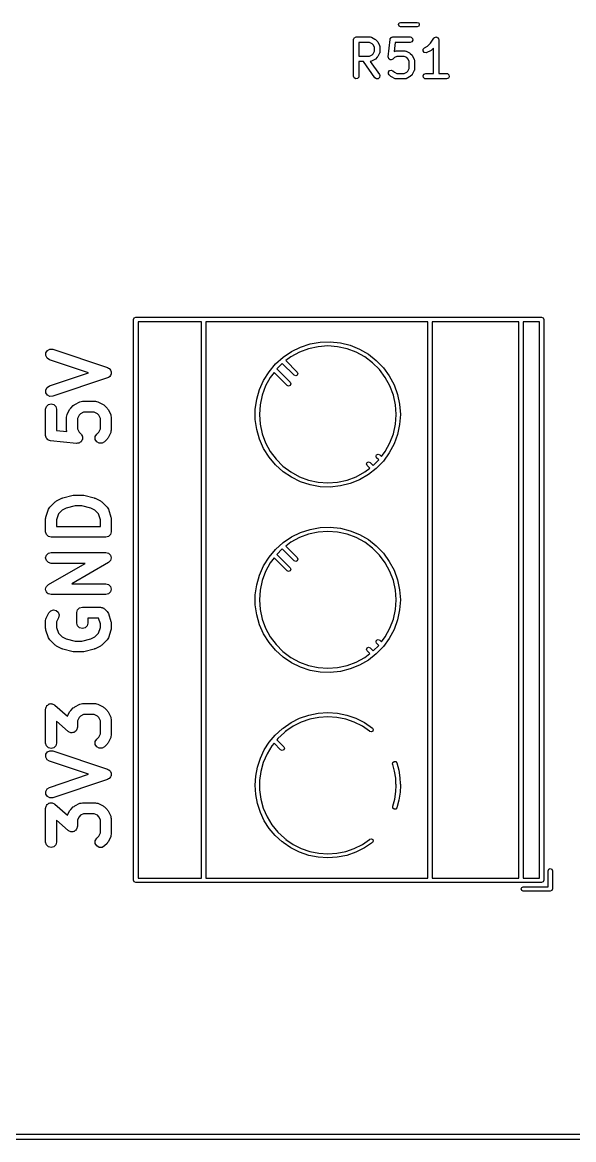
# Model space of a CAD drawing. Extents: x 10 to 287, y -200 to -10.
# Drawn here: x 128.94 to 144.05, y -122.34 to -91.74 of the extents above; entities that cross this region are included whole.
import ezdxf

# ---------------------------------------------------------------- set-up
doc = ezdxf.new("R2010")
doc.units = 0
doc.layers.add('BLACK', color=7, linetype='CONTINUOUS')

msp = doc.modelspace()

# ---------------------------------------------------------------- linework, layer by layer
at = {"layer": 'BLACK', "linetype": 'CONTINUOUS'}
for p, q in [((139.244, -91.7971), (139.262, -91.7546)), ((139.262, -91.8395), (139.244, -91.7971)), ((139.262, -91.7546), (139.304, -91.7371)), ((139.304, -91.7371), (139.758, -91.7371)), ((139.758, -91.7371), (139.801, -91.7546)), ((139.801, -91.7546), (139.818, -91.7971)), ((139.818, -91.7971), (139.801, -91.8395)), ((139.304, -91.8571), (139.262, -91.8395)), ((139.758, -91.8571), (139.304, -91.8571)), ((139.801, -91.8395), (139.758, -91.8571)), ((138.015, -92.2131), (138.017, -92.2033)), ((138.015, -93.2131), (138.015, -92.2131)), ((138.016, -92.2001), (138.018, -92.1972)), ((138.017, -92.2033), (138.016, -92.2001)), ((138.018, -92.1972), (138.019, -92.1874)), ((138.019, -92.1874), (138.032, -92.1725)), ((138.032, -92.1725), (138.042, -92.1556)), ((138.042, -92.1556), (138.048, -92.1533)), ((138.048, -92.1533), (138.052, -92.1481)), ((138.052, -92.1481), (138.072, -92.1448)), ((138.072, -92.1448), (138.09, -92.1381)), ((138.09, -92.1381), (138.471, -92.1381)), ((138.165, -92.2881), (138.165, -92.6619)), ((138.453, -92.2881), (138.165, -92.2881)), ((138.522, -92.3223), (138.453, -92.2881)), ((138.471, -92.1381), (138.496, -92.1426)), ((138.496, -92.1426), (138.5, -92.1455)), ((138.5, -92.1455), (138.504, -92.146)), ((138.504, -92.146), (138.6, -92.1936)), ((138.552, -92.3528), (138.522, -92.3223)), ((138.586, -92.4213), (138.552, -92.3528)), ((138.586, -92.5287), (138.586, -92.4213)), ((138.6, -92.1936), (138.618, -92.207)), ((138.618, -92.207), (138.619, -92.2077)), ((138.619, -92.2077), (138.667, -92.2553)), ((138.667, -92.2553), (138.68, -92.2737)), ((138.68, -92.2737), (138.681, -92.2748)), ((138.681, -92.2748), (138.728, -92.37)), ((138.728, -92.37), (138.736, -92.395)), ((138.736, -92.395), (138.735, -92.3994)), ((138.735, -92.3994), (138.736, -92.4036)), ((138.736, -92.4036), (138.736, -92.5464)), ((138.968, -92.6818), (139.015, -92.2056)), ((139.015, -92.2056), (139.016, -92.2018)), ((139.016, -92.2001), (139.018, -92.1974)), ((139.016, -92.2018), (139.016, -92.2001)), ((139.018, -92.1974), (139.022, -92.1806)), ((139.022, -92.1806), (139.034, -92.1694)), ((139.034, -92.1694), (139.042, -92.1556)), ((139.042, -92.1556), (139.052, -92.1521)), ((139.052, -92.1521), (139.059, -92.1447)), ((139.059, -92.1447), (139.075, -92.1435)), ((139.075, -92.1435), (139.09, -92.1381)), ((139.09, -92.1381), (139.566, -92.1381)), ((139.158, -92.2881), (139.133, -92.5363)), ((139.566, -92.2881), (139.158, -92.2881)), ((139.566, -92.1381), (139.592, -92.1426)), ((139.614, -92.2705), (139.566, -92.2881)), ((139.592, -92.1426), (139.631, -92.1756)), ((139.64, -92.2261), (139.614, -92.2705)), ((139.631, -92.1756), (139.64, -92.2261)), ((139.926, -92.469), (139.961, -92.4317)), ((139.961, -92.4317), (140.045, -92.3895)), ((140.045, -92.3895), (140.127, -92.3082)), ((140.127, -92.3082), (140.218, -92.1715)), ((140.218, -92.1715), (140.236, -92.1527)), ((140.236, -92.1527), (140.24, -92.1514)), ((140.24, -92.1514), (140.243, -92.1481)), ((140.243, -92.1481), (140.264, -92.1444)), ((140.264, -92.1444), (140.285, -92.1382)), ((140.285, -92.1382), (140.289, -92.14)), ((140.289, -92.14), (140.293, -92.1392)), ((140.293, -92.1392), (140.312, -92.1501)), ((140.312, -92.1501), (140.332, -92.1589)), ((140.332, -92.1589), (140.334, -92.1627)), ((140.334, -92.1627), (140.338, -92.1649)), ((140.338, -92.1649), (140.345, -92.1853)), ((140.345, -92.1853), (140.355, -92.2048)), ((140.355, -92.2048), (140.354, -92.209)), ((140.354, -92.209), (140.355, -92.2131)), ((140.355, -92.2131), (140.355, -93.1381)), ((138.165, -92.6619), (138.453, -92.6619)), ((138.453, -92.6619), (138.522, -92.6276)), ((138.522, -92.6276), (138.552, -92.5972)), ((138.552, -92.5972), (138.586, -92.5287)), ((138.667, -92.6947), (138.619, -92.7423)), ((138.681, -92.6752), (138.667, -92.6932)), ((138.667, -92.6932), (138.667, -92.6947)), ((138.728, -92.58), (138.681, -92.6752)), ((138.729, -92.5755), (138.728, -92.58)), ((138.732, -92.5721), (138.729, -92.5755)), ((138.736, -92.5464), (138.732, -92.5721)), ((138.968, -92.6823), (138.968, -92.6818)), ((138.968, -92.6827), (138.968, -92.6823)), ((138.974, -92.7071), (138.968, -92.6827)), ((138.98, -92.7315), (138.974, -92.7071)), ((138.981, -92.7318), (138.98, -92.7315)), ((138.981, -92.7323), (138.981, -92.7318)), ((139.001, -92.7467), (138.981, -92.7323)), ((139.134, -92.7033), (139.095, -92.7423)), ((139.133, -92.5363), (139.152, -92.527)), ((139.203, -92.669), (139.134, -92.7033)), ((139.152, -92.527), (139.177, -92.5195)), ((139.177, -92.5195), (139.181, -92.5206)), ((139.181, -92.5206), (139.185, -92.519)), ((139.185, -92.519), (139.423, -92.519)), ((139.406, -92.669), (139.203, -92.669)), ((139.474, -92.7033), (139.406, -92.669)), ((139.423, -92.519), (139.449, -92.5236)), ((139.449, -92.5236), (139.452, -92.5264)), ((139.452, -92.5264), (139.457, -92.527)), ((139.457, -92.527), (139.552, -92.5746)), ((139.504, -92.7337), (139.474, -92.7033)), ((139.539, -92.8022), (139.504, -92.7337)), ((139.552, -92.5746), (139.57, -92.5879)), ((139.57, -92.5879), (139.571, -92.5886)), ((139.571, -92.5886), (139.619, -92.6362)), ((139.619, -92.6362), (139.632, -92.6546)), ((139.632, -92.6546), (139.633, -92.6557)), ((139.633, -92.6557), (139.681, -92.751)), ((139.923, -92.5202), (139.926, -92.469)), ((139.953, -92.5614), (139.923, -92.5202)), ((140.003, -92.5733), (139.953, -92.5614)), ((140.028, -92.5659), (140.003, -92.5733)), ((140.123, -92.5183), (140.028, -92.5659)), ((140.125, -92.5171), (140.123, -92.5183)), ((140.143, -92.5042), (140.125, -92.5171)), ((140.205, -92.4418), (140.143, -92.5042)), ((140.205, -93.1381), (140.205, -92.4418)), ((138.289, -92.8119), (138.165, -92.8119)), ((138.165, -92.8119), (138.165, -93.2131)), ((138.6, -93.2561), (138.289, -92.8119)), ((138.475, -92.8104), (138.472, -92.8116)), ((138.472, -92.8116), (138.723, -93.1701)), ((138.479, -92.8114), (138.475, -92.8104)), ((138.504, -92.804), (138.479, -92.8114)), ((138.6, -92.7564), (138.504, -92.804)), ((138.601, -92.7552), (138.6, -92.7564)), ((138.619, -92.7423), (138.601, -92.7552)), ((138.999, -93.0564), (139.049, -93.0431)), ((139.022, -92.7615), (139.001, -92.7467)), ((139.023, -92.7617), (139.022, -92.7614)), ((139.022, -92.7614), (139.022, -92.7615)), ((139.048, -92.7595), (139.023, -92.7617)), ((139.073, -92.7576), (139.048, -92.7595)), ((139.049, -93.0431), (139.095, -93.0648)), ((139.074, -92.7573), (139.073, -92.7573)), ((139.073, -92.7573), (139.073, -92.7576)), ((139.095, -92.7423), (139.074, -92.7573)), ((139.504, -93.0734), (139.539, -93.0049)), ((139.539, -93.0049), (139.539, -92.8022)), ((139.681, -92.751), (139.688, -92.7759)), ((139.689, -93.0226), (139.684, -93.0483)), ((139.688, -92.7759), (139.687, -92.7803)), ((139.687, -92.7803), (139.689, -92.7845)), ((139.689, -92.7845), (139.689, -93.0226)), ((138.032, -93.2613), (138.015, -93.2131)), ((138.077, -93.287), (138.032, -93.2613)), ((138.127, -93.278), (138.077, -93.287)), ((138.16, -93.2387), (138.127, -93.278)), ((138.165, -93.2131), (138.16, -93.2387)), ((138.642, -93.2855), (138.6, -93.2561)), ((138.693, -93.2811), (138.642, -93.2855)), ((138.729, -93.2448), (138.693, -93.2811)), ((138.723, -93.1701), (138.734, -93.1937)), ((138.734, -93.1937), (138.729, -93.2448)), ((138.97, -93.0984), (138.999, -93.0564)), ((138.974, -93.1495), (138.97, -93.0984)), ((138.989, -93.1709), (138.974, -93.1495)), ((139.037, -93.2185), (138.989, -93.1709)), ((139.038, -93.2192), (139.037, -93.2185)), ((139.056, -93.2326), (139.038, -93.2192)), ((139.152, -93.2802), (139.056, -93.2326)), ((139.095, -93.0648), (139.134, -93.1038)), ((139.134, -93.1038), (139.203, -93.1381)), ((139.156, -93.2807), (139.152, -93.2802)), ((139.159, -93.2836), (139.156, -93.2807)), ((139.185, -93.2881), (139.159, -93.2836)), ((139.423, -93.2881), (139.185, -93.2881)), ((139.203, -93.1381), (139.406, -93.1381)), ((139.406, -93.1381), (139.474, -93.1038)), ((139.427, -93.2866), (139.423, -93.2881)), ((139.432, -93.2876), (139.427, -93.2866)), ((139.457, -93.2802), (139.432, -93.2876)), ((139.552, -93.2326), (139.457, -93.2802)), ((139.474, -93.1038), (139.504, -93.0734)), ((139.553, -93.2314), (139.552, -93.2326)), ((139.571, -93.2185), (139.553, -93.2314)), ((139.619, -93.1709), (139.571, -93.2185)), ((139.62, -93.1694), (139.619, -93.1709)), ((139.633, -93.1514), (139.62, -93.1694)), ((139.681, -93.0562), (139.633, -93.1514)), ((139.684, -93.0483), (139.681, -93.0517)), ((139.681, -93.0517), (139.681, -93.0562)), ((139.921, -93.2001), (139.946, -93.1556)), ((139.93, -93.2506), (139.921, -93.2001)), ((139.969, -93.2836), (139.93, -93.2506)), ((139.946, -93.1556), (139.995, -93.1381)), ((139.995, -93.2881), (139.969, -93.2836)), ((139.995, -93.1381), (140.205, -93.1381)), ((140.566, -93.2881), (139.995, -93.2881)), ((140.355, -93.1381), (140.566, -93.1381)), ((140.566, -93.1381), (140.592, -93.1426)), ((140.614, -93.2705), (140.566, -93.2881)), ((140.592, -93.1426), (140.631, -93.1756)), ((140.64, -93.2261), (140.614, -93.2705)), ((140.631, -93.1756), (140.64, -93.2261)), ((131.989, -99.8778), (132.006, -99.8353)), ((131.989, -115.238), (131.989, -99.8778)), ((132.006, -99.8353), (132.049, -99.8178)), ((132.049, -99.8178), (143.169, -99.8178)), ((132.109, -99.9378), (132.109, -115.178)), ((133.849, -99.9378), (132.109, -99.9378)), ((133.849, -115.178), (133.849, -99.9378)), ((133.969, -99.9378), (133.969, -115.178)), ((140.049, -99.9378), (133.969, -99.9378)), ((140.049, -115.178), (140.049, -99.9378)), ((140.169, -99.9378), (140.169, -115.178)), ((142.549, -99.9378), (140.169, -99.9378)), ((142.549, -115.178), (142.549, -99.9378)), ((142.669, -99.9378), (142.669, -115.178)), ((143.109, -99.9378), (142.669, -99.9378)), ((143.109, -115.178), (143.109, -99.9378)), ((143.169, -99.8178), (143.211, -99.8353)), ((143.211, -99.8353), (143.229, -99.8778)), ((143.229, -99.8778), (143.229, -115.238)), ((129.626, -100.724), (129.696, -100.69)), ((129.696, -100.69), (129.773, -100.694)), ((129.773, -100.694), (131.273, -101.194)), ((136.314, -100.754), (136.563, -100.633)), ((136.78, -100.679), (136.53, -100.772)), ((136.563, -100.633), (136.827, -100.547)), ((137.042, -100.622), (136.78, -100.679)), ((136.827, -100.547), (137.101, -100.499)), ((137.309, -100.603), (137.042, -100.622)), ((137.101, -100.499), (137.378, -100.489)), ((137.575, -100.622), (137.309, -100.603)), ((137.378, -100.489), (137.654, -100.518)), ((137.837, -100.679), (137.575, -100.622)), ((137.654, -100.518), (137.924, -100.585)), ((138.087, -100.772), (137.837, -100.679)), ((137.924, -100.585), (138.181, -100.689)), ((138.181, -100.689), (138.421, -100.828)), ((129.579, -100.867), (129.584, -100.789)), ((129.614, -100.936), (129.579, -100.867)), ((129.584, -100.789), (129.626, -100.724)), ((129.678, -100.979), (129.614, -100.936)), ((130.751, -101.336), (129.678, -100.979)), ((135.877, -101.095), (136.083, -100.91)), ((136.083, -100.91), (136.314, -100.754)), ((136.295, -100.901), (136.156, -101.005)), ((136.156, -101.005), (136.472, -101.321)), ((136.53, -100.772), (136.295, -100.901)), ((138.322, -100.901), (138.087, -100.772)), ((138.536, -101.061), (138.322, -100.901)), ((138.421, -100.828), (138.64, -100.999)), ((138.64, -100.999), (138.833, -101.199)), ((131.273, -101.194), (131.298, -101.211)), ((131.298, -101.211), (131.325, -101.224)), ((131.325, -101.224), (131.33, -101.232)), ((131.33, -101.232), (131.338, -101.237)), ((131.338, -101.237), (131.352, -101.264)), ((131.352, -101.264), (131.368, -101.289)), ((131.368, -101.289), (131.369, -101.298)), ((131.369, -101.298), (131.373, -101.306)), ((131.373, -101.306), (131.371, -101.336)), ((135.552, -101.544), (135.699, -101.308)), ((135.699, -101.308), (135.877, -101.095)), ((136.061, -101.08), (135.911, -101.231)), ((135.911, -101.231), (136.277, -101.597)), ((136.387, -101.406), (136.061, -101.08)), ((138.725, -101.25), (138.536, -101.061)), ((138.886, -101.464), (138.725, -101.25)), ((138.833, -101.199), (138.996, -101.423)), ((129.678, -101.694), (130.751, -101.336)), ((131.273, -101.479), (129.773, -101.979)), ((131.298, -101.462), (131.273, -101.479)), ((131.325, -101.449), (131.298, -101.462)), ((131.33, -101.441), (131.325, -101.449)), ((131.338, -101.436), (131.33, -101.441)), ((131.352, -101.409), (131.338, -101.436)), ((131.368, -101.384), (131.352, -101.409)), ((131.369, -101.375), (131.368, -101.384)), ((131.373, -101.367), (131.369, -101.375)), ((131.371, -101.336), (131.373, -101.367)), ((135.439, -101.797), (135.552, -101.544)), ((135.731, -101.464), (135.603, -101.699)), ((135.836, -101.325), (135.731, -101.464)), ((136.192, -101.682), (135.836, -101.325)), ((136.277, -101.597), (136.295, -101.64)), ((136.43, -101.424), (136.387, -101.406)), ((136.472, -101.406), (136.43, -101.424)), ((136.472, -101.321), (136.49, -101.364)), ((136.49, -101.364), (136.472, -101.406)), ((139.014, -101.699), (138.886, -101.464)), ((138.996, -101.423), (139.127, -101.668)), ((129.579, -101.806), (129.614, -101.737)), ((129.584, -101.884), (129.579, -101.806)), ((129.626, -101.949), (129.584, -101.884)), ((129.614, -101.737), (129.678, -101.694)), ((135.362, -102.064), (135.439, -101.797)), ((135.603, -101.699), (135.51, -101.95)), ((136.235, -101.7), (136.192, -101.682)), ((136.277, -101.682), (136.235, -101.7)), ((136.295, -101.64), (136.277, -101.682)), ((139.107, -101.95), (139.014, -101.699)), ((139.127, -101.668), (139.222, -101.929)), ((129.596, -102.261), (129.651, -102.207)), ((129.696, -101.983), (129.626, -101.949)), ((129.651, -102.207), (129.726, -102.186)), ((129.773, -101.979), (129.696, -101.983)), ((129.726, -102.186), (129.801, -102.207)), ((129.801, -102.207), (129.856, -102.261)), ((130.263, -102.302), (130.334, -102.23)), ((130.334, -102.23), (130.355, -102.218)), ((130.355, -102.218), (130.373, -102.202)), ((130.373, -102.202), (130.516, -102.131)), ((130.516, -102.131), (130.55, -102.124)), ((130.55, -102.124), (130.583, -102.115)), ((130.583, -102.115), (130.94, -102.115)), ((130.94, -102.115), (130.973, -102.124)), ((130.973, -102.124), (131.007, -102.131)), ((131.007, -102.131), (131.15, -102.202)), ((131.15, -102.202), (131.168, -102.218)), ((131.168, -102.218), (131.189, -102.23)), ((131.189, -102.23), (131.26, -102.302)), ((135.323, -102.339), (135.362, -102.064)), ((135.453, -102.211), (135.434, -102.478)), ((135.51, -101.95), (135.453, -102.211)), ((139.164, -102.211), (139.107, -101.95)), ((139.183, -102.468), (139.164, -102.211)), ((139.222, -101.929), (139.279, -102.201)), ((139.279, -102.201), (139.299, -102.478)), ((129.576, -102.336), (129.596, -102.261)), ((129.576, -103.051), (129.576, -102.336)), ((129.856, -102.261), (129.876, -102.336)), ((129.876, -102.336), (129.876, -102.915)), ((130.147, -102.551), (130.156, -102.517)), ((130.156, -102.517), (130.163, -102.484)), ((130.163, -102.484), (130.235, -102.341)), ((130.235, -102.341), (130.251, -102.323)), ((130.251, -102.323), (130.263, -102.302)), ((130.492, -102.497), (130.447, -102.586)), ((130.529, -102.46), (130.492, -102.497)), ((130.618, -102.415), (130.529, -102.46)), ((130.905, -102.415), (130.618, -102.415)), ((130.994, -102.46), (130.905, -102.415)), ((131.031, -102.497), (130.994, -102.46)), ((131.076, -102.586), (131.031, -102.497)), ((131.26, -102.302), (131.273, -102.323)), ((131.273, -102.323), (131.289, -102.341)), ((131.289, -102.341), (131.36, -102.484)), ((131.36, -102.484), (131.367, -102.517)), ((131.367, -102.517), (131.376, -102.551)), ((135.323, -102.617), (135.323, -102.339)), ((135.434, -102.478), (135.453, -102.745)), ((139.164, -102.745), (139.183, -102.488)), ((139.179, -102.478), (139.183, -102.468)), ((139.183, -102.488), (139.179, -102.478)), ((139.299, -102.478), (139.279, -102.755)), ((130.147, -102.908), (130.147, -102.551)), ((130.447, -102.586), (130.447, -102.873)), ((131.076, -102.873), (131.076, -102.586)), ((131.376, -102.551), (131.376, -102.908)), ((135.362, -102.892), (135.323, -102.617)), ((135.453, -102.745), (135.51, -103.006)), ((139.107, -103.006), (139.164, -102.745)), ((139.279, -102.755), (139.222, -103.026)), ((129.584, -103.081), (129.576, -103.051)), ((129.589, -103.112), (129.584, -103.081)), ((129.594, -103.118), (129.589, -103.112)), ((129.596, -103.126), (129.594, -103.118)), ((129.618, -103.148), (129.596, -103.126)), ((129.638, -103.173), (129.618, -103.148)), ((129.876, -102.915), (130.157, -102.943)), ((130.156, -102.941), (130.147, -102.908)), ((130.157, -102.943), (130.156, -102.941)), ((130.447, -102.873), (130.492, -102.962)), ((130.492, -102.962), (130.546, -103.016)), ((130.546, -103.016), (130.56, -103.04)), ((130.56, -103.04), (130.577, -103.061)), ((130.577, -103.061), (130.579, -103.073)), ((130.579, -103.073), (130.585, -103.083)), ((130.585, -103.083), (130.585, -103.11)), ((130.585, -103.11), (130.589, -103.137)), ((130.589, -103.137), (130.585, -103.149)), ((130.938, -103.083), (130.977, -103.016)), ((130.938, -103.161), (130.938, -103.083)), ((130.977, -103.016), (131.031, -102.962)), ((131.031, -102.962), (131.076, -102.873)), ((131.273, -103.136), (131.26, -103.157)), ((131.289, -103.118), (131.273, -103.136)), ((131.36, -102.975), (131.289, -103.118)), ((131.367, -102.941), (131.36, -102.975)), ((131.376, -102.908), (131.367, -102.941)), ((135.439, -103.158), (135.362, -102.892)), ((135.51, -103.006), (135.603, -103.257)), ((139.014, -103.257), (139.107, -103.006)), ((139.222, -103.026), (139.127, -103.287)), ((129.645, -103.175), (129.638, -103.173)), ((129.651, -103.181), (129.645, -103.175)), ((129.681, -103.189), (129.651, -103.181)), ((129.711, -103.2), (129.681, -103.189)), ((130.425, -103.271), (129.711, -103.2)), ((130.452, -103.267), (130.425, -103.271)), ((130.479, -103.267), (130.452, -103.267)), ((130.49, -103.261), (130.479, -103.267)), ((130.502, -103.259), (130.49, -103.261)), ((130.523, -103.242), (130.502, -103.259)), ((130.546, -103.228), (130.523, -103.242)), ((130.552, -103.218), (130.546, -103.228)), ((130.562, -103.21), (130.552, -103.218)), ((130.571, -103.184), (130.562, -103.21)), ((130.585, -103.161), (130.571, -103.184)), ((130.585, -103.149), (130.585, -103.161)), ((130.977, -103.228), (130.938, -103.161)), ((131.044, -103.267), (130.977, -103.228)), ((131.122, -103.267), (131.044, -103.267)), ((131.189, -103.228), (131.122, -103.267)), ((131.26, -103.157), (131.189, -103.228)), ((135.552, -103.412), (135.439, -103.158)), ((135.699, -103.647), (135.552, -103.412)), ((135.603, -103.257), (135.731, -103.491)), ((138.886, -103.491), (139.014, -103.257)), ((139.127, -103.287), (138.996, -103.532)), ((135.877, -103.86), (135.699, -103.647)), ((135.731, -103.491), (135.892, -103.705)), ((135.892, -103.705), (136.081, -103.895)), ((138.556, -103.875), (138.706, -103.724)), ((138.632, -103.625), (138.649, -103.582)), ((138.649, -103.667), (138.632, -103.625)), ((138.833, -103.757), (138.64, -103.957)), ((138.649, -103.582), (138.692, -103.565)), ((138.706, -103.724), (138.649, -103.667)), ((138.692, -103.565), (138.734, -103.582)), ((138.734, -103.582), (138.782, -103.63)), ((138.782, -103.63), (138.886, -103.491)), ((138.996, -103.532), (138.833, -103.757)), ((136.083, -104.046), (135.877, -103.86)), ((136.081, -103.895), (136.295, -104.055)), ((136.314, -104.201), (136.083, -104.046)), ((136.295, -104.055), (136.53, -104.183)), ((138.087, -104.183), (138.322, -104.055)), ((138.322, -104.055), (138.462, -103.951)), ((138.37, -103.834), (138.387, -103.791)), ((138.387, -103.876), (138.37, -103.834)), ((138.387, -103.791), (138.43, -103.774)), ((138.462, -103.951), (138.387, -103.876)), ((138.64, -103.957), (138.421, -104.128)), ((138.43, -103.774), (138.472, -103.791)), ((138.472, -103.791), (138.556, -103.875)), ((136.563, -104.323), (136.314, -104.201)), ((136.53, -104.183), (136.78, -104.277)), ((136.827, -104.409), (136.563, -104.323)), ((136.78, -104.277), (137.042, -104.333)), ((137.042, -104.333), (137.309, -104.353)), ((137.309, -104.353), (137.575, -104.333)), ((137.575, -104.333), (137.837, -104.277)), ((137.924, -104.37), (137.654, -104.438)), ((137.837, -104.277), (138.087, -104.183)), ((138.181, -104.266), (137.924, -104.37)), ((138.421, -104.128), (138.181, -104.266)), ((137.101, -104.457), (136.827, -104.409)), ((137.378, -104.467), (137.101, -104.457)), ((137.654, -104.438), (137.378, -104.467)), ((129.691, -105.016), (129.834, -104.873)), ((129.834, -104.873), (129.855, -104.861)), ((129.855, -104.861), (129.873, -104.845)), ((129.873, -104.845), (130.016, -104.774)), ((130.016, -104.774), (130.032, -104.77)), ((130.032, -104.77), (130.047, -104.762)), ((130.047, -104.762), (130.332, -104.691)), ((130.332, -104.691), (130.351, -104.691)), ((130.351, -104.691), (130.369, -104.686)), ((130.369, -104.686), (130.583, -104.686)), ((130.583, -104.686), (130.601, -104.691)), ((130.601, -104.691), (130.619, -104.691)), ((130.619, -104.691), (130.905, -104.762)), ((130.905, -104.762), (130.92, -104.77)), ((130.92, -104.77), (130.936, -104.774)), ((130.936, -104.774), (131.079, -104.845)), ((131.079, -104.845), (131.097, -104.861)), ((131.097, -104.861), (131.118, -104.873)), ((131.118, -104.873), (131.26, -105.016)), ((129.582, -105.313), (129.584, -105.289)), ((129.584, -105.289), (129.655, -105.075)), ((129.655, -105.075), (129.674, -105.046)), ((129.674, -105.046), (129.691, -105.016)), ((129.928, -105.203), (129.876, -105.361)), ((130.029, -105.103), (129.928, -105.203)), ((130.135, -105.049), (130.029, -105.103)), ((130.387, -104.986), (130.135, -105.049)), ((130.565, -104.986), (130.387, -104.986)), ((130.816, -105.049), (130.565, -104.986)), ((130.923, -105.103), (130.816, -105.049)), ((131.023, -105.203), (130.923, -105.103)), ((131.076, -105.361), (131.023, -105.203)), ((131.26, -105.016), (131.278, -105.046)), ((131.278, -105.046), (131.297, -105.075)), ((131.297, -105.075), (131.368, -105.289)), ((131.368, -105.289), (131.37, -105.313)), ((129.576, -105.336), (129.582, -105.313)), ((129.576, -105.694), (129.576, -105.336)), ((129.876, -105.361), (129.876, -105.544)), ((129.876, -105.544), (131.076, -105.544)), ((131.076, -105.544), (131.076, -105.361)), ((131.37, -105.313), (131.376, -105.336)), ((131.376, -105.336), (131.376, -105.694)), ((136.827, -105.627), (137.101, -105.579)), ((137.101, -105.579), (137.378, -105.569)), ((137.378, -105.569), (137.654, -105.598)), ((129.596, -105.769), (129.576, -105.694)), ((129.651, -105.824), (129.596, -105.769)), ((129.726, -105.844), (129.651, -105.824)), ((131.226, -105.844), (129.726, -105.844)), ((131.301, -105.824), (131.226, -105.844)), ((131.356, -105.769), (131.301, -105.824)), ((131.376, -105.694), (131.356, -105.769)), ((136.083, -105.99), (136.314, -105.834)), ((136.53, -105.852), (136.295, -105.981)), ((136.314, -105.834), (136.563, -105.713)), ((136.78, -105.759), (136.53, -105.852)), ((136.563, -105.713), (136.827, -105.627)), ((137.042, -105.702), (136.78, -105.759)), ((137.309, -105.683), (137.042, -105.702)), ((137.575, -105.702), (137.309, -105.683)), ((137.837, -105.759), (137.575, -105.702)), ((137.654, -105.598), (137.924, -105.665)), ((138.087, -105.852), (137.837, -105.759)), ((137.924, -105.665), (138.181, -105.769)), ((138.322, -105.981), (138.087, -105.852)), ((138.181, -105.769), (138.421, -105.908)), ((135.699, -106.388), (135.877, -106.175)), ((135.877, -106.175), (136.083, -105.99)), ((136.061, -106.16), (135.911, -106.311)), ((136.387, -106.486), (136.061, -106.16)), ((136.295, -105.981), (136.156, -106.085)), ((136.156, -106.085), (136.472, -106.401)), ((138.536, -106.141), (138.322, -105.981)), ((138.421, -105.908), (138.64, -106.079)), ((138.725, -106.33), (138.536, -106.141)), ((138.64, -106.079), (138.833, -106.279)), ((129.576, -106.408), (129.596, -106.333)), ((129.596, -106.483), (129.576, -106.408)), ((129.596, -106.333), (129.651, -106.278)), ((129.651, -106.538), (129.596, -106.483)), ((129.651, -106.278), (129.726, -106.258)), ((129.726, -106.258), (131.226, -106.258)), ((131.226, -106.258), (131.226, -106.258)), ((131.226, -106.258), (131.264, -106.268)), ((131.226, -106.258), (131.226, -106.258)), ((131.264, -106.268), (131.301, -106.278)), ((131.301, -106.278), (131.301, -106.278)), ((131.301, -106.278), (131.301, -106.278)), ((131.301, -106.278), (131.329, -106.306)), ((131.328, -106.511), (131.301, -106.538)), ((131.355, -106.483), (131.328, -106.511)), ((131.329, -106.306), (131.356, -106.333)), ((131.356, -106.483), (131.355, -106.483)), ((131.355, -106.483), (131.355, -106.483)), ((131.356, -106.333), (131.356, -106.333)), ((131.356, -106.333), (131.356, -106.334)), ((131.356, -106.334), (131.366, -106.371)), ((131.366, -106.446), (131.356, -106.483)), ((131.366, -106.371), (131.376, -106.408)), ((131.376, -106.409), (131.366, -106.446)), ((131.376, -106.408), (131.376, -106.408)), ((131.376, -106.408), (131.376, -106.409)), ((135.552, -106.624), (135.699, -106.388)), ((135.836, -106.405), (135.731, -106.544)), ((136.192, -106.762), (135.836, -106.405)), ((135.911, -106.311), (136.277, -106.677)), ((136.43, -106.504), (136.387, -106.486)), ((136.472, -106.486), (136.43, -106.504)), ((136.472, -106.401), (136.49, -106.444)), ((136.49, -106.444), (136.472, -106.486)), ((138.886, -106.544), (138.725, -106.33)), ((138.833, -106.279), (138.996, -106.503)), ((138.996, -106.503), (139.127, -106.748)), ((129.726, -106.558), (129.651, -106.538)), ((129.651, -107.135), (130.661, -106.558)), ((130.661, -106.558), (129.726, -106.558)), ((131.3, -106.538), (130.291, -107.115)), ((131.301, -106.538), (131.3, -106.538)), ((131.3, -106.538), (131.3, -106.538)), ((135.439, -106.877), (135.552, -106.624)), ((135.603, -106.779), (135.51, -107.03)), ((135.731, -106.544), (135.603, -106.779)), ((136.235, -106.78), (136.192, -106.762)), ((136.277, -106.762), (136.235, -106.78)), ((136.277, -106.677), (136.295, -106.72)), ((136.295, -106.72), (136.277, -106.762)), ((139.014, -106.779), (138.886, -106.544)), ((139.107, -107.03), (139.014, -106.779)), ((139.127, -106.748), (139.222, -107.009)), ((130.291, -107.115), (131.226, -107.115)), ((131.226, -107.115), (131.301, -107.135)), ((135.362, -107.144), (135.439, -106.877)), ((135.51, -107.03), (135.453, -107.291)), ((139.164, -107.291), (139.107, -107.03)), ((139.222, -107.009), (139.279, -107.281)), ((129.576, -107.264), (129.586, -107.227)), ((129.576, -107.265), (129.576, -107.264)), ((129.586, -107.302), (129.576, -107.265)), ((129.576, -107.265), (129.576, -107.265)), ((129.586, -107.227), (129.596, -107.19)), ((129.596, -107.339), (129.586, -107.302)), ((129.596, -107.189), (129.624, -107.162)), ((129.596, -107.19), (129.596, -107.189)), ((129.596, -107.19), (129.596, -107.19)), ((129.596, -107.34), (129.596, -107.339)), ((129.623, -107.367), (129.596, -107.34)), ((129.596, -107.34), (129.596, -107.34)), ((129.65, -107.395), (129.623, -107.367)), ((129.624, -107.162), (129.651, -107.135)), ((129.651, -107.395), (129.65, -107.395)), ((129.651, -107.135), (129.651, -107.135)), ((129.651, -107.135), (129.651, -107.135)), ((129.688, -107.405), (129.651, -107.395)), ((129.651, -107.395), (129.651, -107.395)), ((129.725, -107.415), (129.688, -107.405)), ((129.726, -107.415), (129.725, -107.415)), ((129.725, -107.415), (129.725, -107.415)), ((131.226, -107.415), (129.726, -107.415)), ((131.301, -107.395), (131.226, -107.415)), ((131.301, -107.135), (131.356, -107.19)), ((131.356, -107.34), (131.301, -107.395)), ((131.356, -107.19), (131.376, -107.265)), ((131.376, -107.265), (131.356, -107.34)), ((135.323, -107.419), (135.362, -107.144)), ((135.323, -107.697), (135.323, -107.419)), ((135.453, -107.291), (135.434, -107.558)), ((139.183, -107.548), (139.164, -107.291)), ((139.279, -107.281), (139.299, -107.558)), ((135.362, -107.972), (135.323, -107.697)), ((135.434, -107.558), (135.453, -107.825)), ((139.164, -107.825), (139.183, -107.568)), ((139.179, -107.558), (139.183, -107.548)), ((139.183, -107.568), (139.179, -107.558)), ((139.299, -107.558), (139.279, -107.835)), ((129.592, -108.055), (129.663, -107.912)), ((129.663, -107.912), (129.715, -107.854)), ((129.715, -107.854), (129.788, -107.83)), ((129.788, -107.83), (129.864, -107.845)), ((129.864, -107.845), (129.922, -107.897)), ((129.922, -107.897), (129.947, -107.97)), ((129.947, -107.97), (129.931, -108.046)), ((130.433, -107.908), (130.453, -107.833)), ((130.433, -108.194), (130.433, -107.908)), ((130.453, -107.833), (130.508, -107.778)), ((130.508, -107.778), (130.583, -107.758)), ((130.583, -107.758), (131.083, -107.758)), ((131.083, -107.758), (131.102, -107.763)), ((131.102, -107.763), (131.122, -107.763)), ((131.122, -107.763), (131.139, -107.773)), ((131.139, -107.773), (131.158, -107.778)), ((131.158, -107.778), (131.172, -107.792)), ((131.172, -107.792), (131.189, -107.802)), ((131.189, -107.802), (131.26, -107.873)), ((131.26, -107.873), (131.278, -107.903)), ((131.278, -107.903), (131.297, -107.932)), ((131.297, -107.932), (131.368, -108.146)), ((135.439, -108.238), (135.362, -107.972)), ((135.453, -107.825), (135.51, -108.086)), ((139.107, -108.086), (139.164, -107.825)), ((139.279, -107.835), (139.222, -108.106)), ((129.576, -108.122), (129.585, -108.089)), ((129.576, -108.336), (129.576, -108.122)), ((129.582, -108.36), (129.576, -108.336)), ((129.585, -108.089), (129.592, -108.055)), ((129.931, -108.046), (129.876, -108.158)), ((129.876, -108.158), (129.876, -108.312)), ((129.876, -108.312), (129.928, -108.47)), ((130.453, -108.269), (130.433, -108.194)), ((130.508, -108.324), (130.453, -108.269)), ((130.583, -108.344), (130.508, -108.324)), ((130.658, -108.324), (130.583, -108.344)), ((130.713, -108.269), (130.658, -108.324)), ((130.733, -108.194), (130.713, -108.269)), ((131.021, -108.058), (130.733, -108.058)), ((130.733, -108.058), (130.733, -108.194)), ((131.023, -108.06), (131.021, -108.058)), ((131.076, -108.218), (131.023, -108.06)), ((131.023, -108.47), (131.076, -108.312)), ((131.076, -108.312), (131.076, -108.218)), ((131.368, -108.146), (131.37, -108.17)), ((131.37, -108.17), (131.376, -108.194)), ((131.376, -108.336), (131.37, -108.36)), ((131.376, -108.194), (131.376, -108.336)), ((135.552, -108.492), (135.439, -108.238)), ((135.51, -108.086), (135.603, -108.337)), ((135.603, -108.337), (135.731, -108.571)), ((138.886, -108.571), (139.014, -108.337)), ((139.014, -108.337), (139.107, -108.086)), ((139.222, -108.106), (139.127, -108.367)), ((129.584, -108.384), (129.582, -108.36)), ((129.655, -108.598), (129.584, -108.384)), ((129.674, -108.627), (129.655, -108.598)), ((129.691, -108.657), (129.674, -108.627)), ((129.834, -108.8), (129.691, -108.657)), ((129.928, -108.47), (130.029, -108.57)), ((130.029, -108.57), (130.135, -108.624)), ((130.135, -108.624), (130.387, -108.686)), ((130.565, -108.686), (130.816, -108.624)), ((130.816, -108.624), (130.923, -108.57)), ((130.923, -108.57), (131.023, -108.47)), ((131.26, -108.657), (131.118, -108.8)), ((131.278, -108.627), (131.26, -108.657)), ((131.297, -108.598), (131.278, -108.627)), ((131.368, -108.384), (131.297, -108.598)), ((131.37, -108.36), (131.368, -108.384)), ((135.699, -108.727), (135.552, -108.492)), ((135.731, -108.571), (135.892, -108.785)), ((138.649, -108.662), (138.692, -108.645)), ((138.692, -108.645), (138.734, -108.662)), ((138.782, -108.71), (138.886, -108.571)), ((138.996, -108.612), (138.833, -108.837)), ((139.127, -108.367), (138.996, -108.612)), ((129.855, -108.812), (129.834, -108.8)), ((129.873, -108.828), (129.855, -108.812)), ((130.016, -108.899), (129.873, -108.828)), ((130.032, -108.903), (130.016, -108.899)), ((130.047, -108.911), (130.032, -108.903)), ((130.332, -108.982), (130.047, -108.911)), ((130.387, -108.686), (130.565, -108.686)), ((130.905, -108.911), (130.619, -108.982)), ((130.92, -108.903), (130.905, -108.911)), ((130.936, -108.899), (130.92, -108.903)), ((131.079, -108.828), (130.936, -108.899)), ((131.097, -108.812), (131.079, -108.828)), ((131.118, -108.8), (131.097, -108.812)), ((135.877, -108.94), (135.699, -108.727)), ((136.083, -109.126), (135.877, -108.94)), ((135.892, -108.785), (136.081, -108.975)), ((138.37, -108.914), (138.387, -108.871)), ((138.387, -108.956), (138.37, -108.914)), ((138.387, -108.871), (138.43, -108.854)), ((138.462, -109.031), (138.387, -108.956)), ((138.43, -108.854), (138.472, -108.871)), ((138.472, -108.871), (138.556, -108.955)), ((138.556, -108.955), (138.706, -108.804)), ((138.632, -108.705), (138.649, -108.662)), ((138.649, -108.747), (138.632, -108.705)), ((138.833, -108.837), (138.64, -109.037)), ((138.706, -108.804), (138.649, -108.747)), ((138.734, -108.662), (138.782, -108.71)), ((130.351, -108.982), (130.332, -108.982)), ((130.369, -108.986), (130.351, -108.982)), ((130.583, -108.986), (130.369, -108.986)), ((130.601, -108.982), (130.583, -108.986)), ((130.619, -108.982), (130.601, -108.982)), ((136.081, -108.975), (136.295, -109.135)), ((136.314, -109.281), (136.083, -109.126)), ((136.295, -109.135), (136.53, -109.263)), ((136.53, -109.263), (136.78, -109.357)), ((137.837, -109.357), (138.087, -109.263)), ((138.087, -109.263), (138.322, -109.135)), ((138.421, -109.208), (138.181, -109.346)), ((138.322, -109.135), (138.462, -109.031)), ((138.64, -109.037), (138.421, -109.208)), ((136.563, -109.403), (136.314, -109.281)), ((136.827, -109.489), (136.563, -109.403)), ((136.78, -109.357), (137.042, -109.413)), ((137.101, -109.537), (136.827, -109.489)), ((137.042, -109.413), (137.309, -109.433)), ((137.378, -109.547), (137.101, -109.537)), ((137.309, -109.433), (137.575, -109.413)), ((137.654, -109.518), (137.378, -109.547)), ((137.575, -109.413), (137.837, -109.357)), ((137.924, -109.45), (137.654, -109.518)), ((138.181, -109.346), (137.924, -109.45)), ((129.59, -110.5), (129.596, -110.476)), ((129.596, -110.476), (129.606, -110.465)), ((129.606, -110.465), (129.613, -110.452)), ((129.613, -110.452), (129.633, -110.438)), ((129.633, -110.438), (129.651, -110.421)), ((129.651, -110.421), (129.665, -110.417)), ((129.665, -110.417), (129.677, -110.409)), ((129.677, -110.409), (129.702, -110.407)), ((129.702, -110.407), (129.726, -110.401)), ((129.726, -110.401), (129.74, -110.405)), ((129.74, -110.405), (129.755, -110.404)), ((129.755, -110.404), (129.777, -110.414)), ((129.777, -110.414), (129.801, -110.421)), ((129.801, -110.421), (129.811, -110.431)), ((129.811, -110.431), (129.825, -110.438)), ((129.825, -110.438), (130.175, -110.745)), ((130.355, -110.504), (130.373, -110.488)), ((130.373, -110.488), (130.516, -110.417)), ((130.516, -110.417), (130.55, -110.41)), ((130.55, -110.41), (130.583, -110.401)), ((130.583, -110.401), (130.94, -110.401)), ((130.94, -110.401), (130.973, -110.41)), ((130.973, -110.41), (131.007, -110.417)), ((131.007, -110.417), (131.15, -110.488)), ((131.15, -110.488), (131.168, -110.504)), ((129.576, -110.551), (129.58, -110.536)), ((129.576, -111.479), (129.576, -110.551)), ((129.579, -110.522), (129.59, -110.5)), ((129.58, -110.536), (129.579, -110.522)), ((130.175, -110.745), (130.235, -110.627)), ((130.235, -110.627), (130.251, -110.608)), ((130.251, -110.608), (130.263, -110.588)), ((130.263, -110.588), (130.334, -110.516)), ((130.334, -110.516), (130.355, -110.504)), ((130.492, -110.782), (130.447, -110.872)), ((130.529, -110.745), (130.492, -110.782)), ((130.618, -110.701), (130.529, -110.745)), ((130.905, -110.701), (130.618, -110.701)), ((130.994, -110.745), (130.905, -110.701)), ((131.031, -110.782), (130.994, -110.745)), ((131.076, -110.872), (131.031, -110.782)), ((131.168, -110.504), (131.189, -110.516)), ((131.189, -110.516), (131.26, -110.588)), ((131.26, -110.588), (131.273, -110.608)), ((131.273, -110.608), (131.289, -110.627)), ((131.289, -110.627), (131.36, -110.769)), ((131.36, -110.769), (131.367, -110.803)), ((136.538, -110.803), (136.787, -110.717)), ((136.787, -110.717), (137.046, -110.665)), ((137.061, -110.779), (136.818, -110.828)), ((137.046, -110.665), (137.309, -110.647)), ((137.309, -110.763), (137.061, -110.779)), ((137.309, -110.647), (137.572, -110.665)), ((137.557, -110.78), (137.309, -110.763)), ((137.801, -110.829), (137.557, -110.78)), ((137.572, -110.665), (137.831, -110.717)), ((137.831, -110.717), (138.08, -110.803)), ((130.198, -111.164), (129.876, -110.881)), ((129.876, -110.881), (129.876, -111.479)), ((130.434, -111.102), (130.427, -111.126)), ((130.444, -111.08), (130.434, -111.102)), ((130.447, -111.051), (130.443, -111.065)), ((130.443, -111.065), (130.444, -111.08)), ((130.447, -110.872), (130.447, -111.051)), ((131.076, -111.23), (131.076, -110.872)), ((131.367, -110.803), (131.376, -110.836)), ((131.376, -110.836), (131.376, -111.265)), ((135.87, -111.263), (136.056, -111.091)), ((136.056, -111.091), (136.074, -111.086)), ((136.056, -111.091), (136.056, -111.091)), ((136.074, -111.086), (136.084, -111.069)), ((136.084, -111.069), (136.302, -110.921)), ((136.36, -111.02), (136.162, -111.155)), ((136.302, -110.921), (136.538, -110.803)), ((136.583, -110.909), (136.36, -111.02)), ((136.818, -110.828), (136.583, -110.909)), ((138.036, -110.91), (137.801, -110.829)), ((138.258, -111.021), (138.036, -110.91)), ((138.08, -110.803), (138.316, -110.921)), ((138.456, -111.156), (138.258, -111.021)), ((138.316, -110.921), (138.535, -111.069)), ((138.535, -111.069), (138.535, -111.069)), ((138.535, -111.069), (138.557, -111.109)), ((130.212, -111.17), (130.198, -111.164)), ((130.222, -111.181), (130.212, -111.17)), ((130.246, -111.187), (130.222, -111.181)), ((130.268, -111.198), (130.246, -111.187)), ((130.283, -111.197), (130.268, -111.198)), ((130.297, -111.201), (130.283, -111.197)), ((130.321, -111.194), (130.297, -111.201)), ((130.346, -111.193), (130.321, -111.194)), ((130.358, -111.185), (130.346, -111.193)), ((130.372, -111.181), (130.358, -111.185)), ((130.39, -111.163), (130.372, -111.181)), ((130.41, -111.15), (130.39, -111.163)), ((130.417, -111.136), (130.41, -111.15)), ((130.427, -111.126), (130.417, -111.136)), ((130.938, -111.441), (130.977, -111.373)), ((130.977, -111.373), (131.031, -111.319)), ((131.031, -111.319), (131.076, -111.23)), ((131.36, -111.332), (131.289, -111.475)), ((131.367, -111.298), (131.36, -111.332)), ((131.376, -111.265), (131.367, -111.298)), ((135.707, -111.456), (135.87, -111.263)), ((135.941, -111.356), (135.912, -111.391)), ((135.912, -111.391), (136.102, -111.582)), ((136.122, -111.187), (135.941, -111.356)), ((136.131, -111.184), (136.122, -111.187)), ((136.14, -111.168), (136.131, -111.184)), ((136.157, -111.163), (136.14, -111.168)), ((136.162, -111.155), (136.157, -111.163)), ((138.461, -111.164), (138.456, -111.156)), ((138.505, -111.176), (138.461, -111.164)), ((138.545, -111.154), (138.505, -111.176)), ((138.557, -111.109), (138.545, -111.154)), ((129.596, -111.554), (129.576, -111.479)), ((129.651, -111.609), (129.596, -111.554)), ((129.626, -111.724), (129.696, -111.69)), ((129.726, -111.629), (129.651, -111.609)), ((129.696, -111.69), (129.773, -111.694)), ((129.801, -111.609), (129.726, -111.629)), ((129.773, -111.694), (131.273, -112.194)), ((129.856, -111.554), (129.801, -111.609)), ((129.876, -111.479), (129.856, -111.554)), ((130.938, -111.518), (130.938, -111.441)), ((130.977, -111.585), (130.938, -111.518)), ((131.044, -111.624), (130.977, -111.585)), ((131.122, -111.624), (131.044, -111.624)), ((131.189, -111.585), (131.122, -111.624)), ((131.26, -111.514), (131.189, -111.585)), ((131.273, -111.493), (131.26, -111.514)), ((131.289, -111.475), (131.273, -111.493)), ((135.461, -111.897), (135.57, -111.669)), ((135.57, -111.669), (135.707, -111.456)), ((135.779, -111.554), (135.645, -111.773)), ((135.836, -111.485), (135.779, -111.554)), ((136.017, -111.667), (135.836, -111.485)), ((136.059, -111.685), (136.017, -111.667)), ((136.102, -111.667), (136.059, -111.685)), ((136.102, -111.582), (136.12, -111.625)), ((136.12, -111.625), (136.102, -111.667)), ((129.579, -111.867), (129.584, -111.789)), ((129.614, -111.936), (129.579, -111.867)), ((129.584, -111.789), (129.626, -111.724)), ((129.678, -111.979), (129.614, -111.936)), ((130.751, -112.336), (129.678, -111.979)), ((135.382, -112.137), (135.461, -111.897)), ((135.543, -112.009), (135.473, -112.256)), ((135.645, -111.773), (135.543, -112.009)), ((139.087, -112.06), (139.091, -112.014)), ((139.091, -112.014), (139.126, -111.984)), ((139.126, -111.984), (139.171, -111.988)), ((139.171, -111.988), (139.201, -112.023)), ((139.201, -112.023), (139.255, -112.224)), ((131.273, -112.194), (131.298, -112.211)), ((131.298, -112.211), (131.325, -112.224)), ((131.325, -112.224), (131.33, -112.232)), ((131.33, -112.232), (131.338, -112.237)), ((131.338, -112.237), (131.352, -112.264)), ((131.352, -112.264), (131.368, -112.289)), ((131.368, -112.289), (131.369, -112.298)), ((131.369, -112.298), (131.373, -112.306)), ((131.373, -112.306), (131.371, -112.336)), ((135.334, -112.386), (135.382, -112.137)), ((135.473, -112.256), (135.438, -112.51)), ((139.091, -112.064), (139.087, -112.06)), ((139.14, -112.248), (139.091, -112.064)), ((139.171, -112.442), (139.14, -112.248)), ((139.255, -112.224), (139.288, -112.43)), ((129.678, -112.694), (130.751, -112.336)), ((131.273, -112.479), (129.773, -112.979)), ((131.298, -112.462), (131.273, -112.479)), ((131.325, -112.449), (131.298, -112.462)), ((131.33, -112.441), (131.325, -112.449)), ((131.338, -112.436), (131.33, -112.441)), ((131.352, -112.409), (131.338, -112.436)), ((131.368, -112.384), (131.352, -112.409)), ((131.369, -112.375), (131.368, -112.384)), ((131.373, -112.367), (131.369, -112.375)), ((131.371, -112.336), (131.373, -112.367)), ((135.318, -112.638), (135.334, -112.386)), ((135.438, -112.51), (135.438, -112.766)), ((139.179, -112.604), (139.171, -112.442)), ((139.179, -112.606), (139.179, -112.604)), ((139.18, -112.607), (139.179, -112.606)), ((139.179, -112.638), (139.181, -112.633)), ((139.181, -112.631), (139.18, -112.607)), ((139.181, -112.633), (139.181, -112.631)), ((139.288, -112.43), (139.297, -112.598)), ((139.297, -112.598), (139.299, -112.603)), ((139.299, -112.603), (139.298, -112.627)), ((139.298, -112.627), (139.299, -112.638)), ((129.579, -112.806), (129.614, -112.737)), ((129.584, -112.884), (129.579, -112.806)), ((129.626, -112.949), (129.584, -112.884)), ((129.614, -112.737), (129.678, -112.694)), ((135.334, -112.89), (135.318, -112.638)), ((135.382, -113.139), (135.334, -112.89)), ((135.438, -112.766), (135.473, -113.02)), ((139.143, -113.017), (139.174, -112.812)), ((139.174, -112.812), (139.18, -112.642)), ((139.18, -112.642), (139.179, -112.638)), ((139.291, -112.823), (139.258, -113.041)), ((139.298, -112.64), (139.291, -112.823)), ((139.299, -112.638), (139.298, -112.64)), ((139.299, -112.638), (139.299, -112.638)), ((129.579, -113.236), (129.59, -113.214)), ((129.58, -113.251), (129.579, -113.236)), ((129.59, -113.214), (129.596, -113.19)), ((129.596, -113.19), (129.606, -113.18)), ((129.606, -113.18), (129.613, -113.166)), ((129.613, -113.166), (129.633, -113.153)), ((129.696, -112.983), (129.626, -112.949)), ((129.633, -113.153), (129.651, -113.135)), ((129.651, -113.135), (129.665, -113.131)), ((129.665, -113.131), (129.677, -113.123)), ((129.677, -113.123), (129.702, -113.121)), ((129.773, -112.979), (129.696, -112.983)), ((129.702, -113.121), (129.726, -113.115)), ((129.726, -113.115), (129.74, -113.119)), ((129.74, -113.119), (129.755, -113.118)), ((129.755, -113.118), (129.777, -113.129)), ((129.777, -113.129), (129.801, -113.135)), ((129.801, -113.135), (129.811, -113.146)), ((129.811, -113.146), (129.825, -113.152)), ((129.825, -113.152), (130.175, -113.459)), ((130.263, -113.302), (130.334, -113.23)), ((130.334, -113.23), (130.355, -113.218)), ((130.355, -113.218), (130.373, -113.202)), ((130.373, -113.202), (130.516, -113.131)), ((130.516, -113.131), (130.55, -113.124)), ((130.55, -113.124), (130.583, -113.115)), ((130.583, -113.115), (130.94, -113.115)), ((130.94, -113.115), (130.973, -113.124)), ((130.973, -113.124), (131.007, -113.131)), ((131.007, -113.131), (131.15, -113.202)), ((131.15, -113.202), (131.168, -113.218)), ((131.168, -113.218), (131.189, -113.23)), ((131.189, -113.23), (131.26, -113.302)), ((135.461, -113.379), (135.382, -113.139)), ((135.473, -113.02), (135.543, -113.267)), ((139.088, -113.216), (139.092, -113.211)), ((139.091, -113.262), (139.088, -113.216)), ((139.092, -113.211), (139.143, -113.017)), ((139.258, -113.041), (139.202, -113.253)), ((129.576, -113.265), (129.58, -113.251)), ((129.576, -114.194), (129.576, -113.265)), ((130.175, -113.459), (130.235, -113.341)), ((130.235, -113.341), (130.251, -113.323)), ((130.251, -113.323), (130.263, -113.302)), ((130.492, -113.497), (130.447, -113.586)), ((130.529, -113.46), (130.492, -113.497)), ((130.618, -113.415), (130.529, -113.46)), ((130.905, -113.415), (130.618, -113.415)), ((130.994, -113.46), (130.905, -113.415)), ((131.031, -113.497), (130.994, -113.46)), ((131.076, -113.586), (131.031, -113.497)), ((131.26, -113.302), (131.273, -113.323)), ((131.273, -113.323), (131.289, -113.341)), ((131.289, -113.341), (131.36, -113.484)), ((131.36, -113.484), (131.367, -113.517)), ((131.367, -113.517), (131.376, -113.551)), ((131.376, -113.551), (131.376, -113.979)), ((135.57, -113.607), (135.461, -113.379)), ((135.543, -113.267), (135.645, -113.503)), ((135.645, -113.503), (135.779, -113.721)), ((139.126, -113.292), (139.091, -113.262)), ((139.172, -113.288), (139.126, -113.292)), ((139.202, -113.253), (139.172, -113.288)), ((139.202, -113.253), (139.202, -113.253)), ((130.198, -113.878), (129.876, -113.596)), ((129.876, -113.596), (129.876, -114.194)), ((130.417, -113.851), (130.41, -113.864)), ((130.427, -113.84), (130.417, -113.851)), ((130.434, -113.816), (130.427, -113.84)), ((130.444, -113.794), (130.434, -113.816)), ((130.447, -113.765), (130.443, -113.779)), ((130.443, -113.779), (130.444, -113.794)), ((130.447, -113.586), (130.447, -113.765)), ((131.076, -113.944), (131.076, -113.586)), ((135.707, -113.82), (135.57, -113.607)), ((135.87, -114.013), (135.707, -113.82)), ((135.779, -113.721), (135.941, -113.92)), ((130.212, -113.884), (130.198, -113.878)), ((130.222, -113.895), (130.212, -113.884)), ((130.246, -113.901), (130.222, -113.895)), ((130.268, -113.912), (130.246, -113.901)), ((130.283, -113.911), (130.268, -113.912)), ((130.297, -113.915), (130.283, -113.911)), ((130.321, -113.909), (130.297, -113.915)), ((130.346, -113.907), (130.321, -113.909)), ((130.358, -113.899), (130.346, -113.907)), ((130.372, -113.895), (130.358, -113.899)), ((130.39, -113.878), (130.372, -113.895)), ((130.41, -113.864), (130.39, -113.878)), ((130.938, -114.155), (130.977, -114.088)), ((130.938, -114.232), (130.938, -114.155)), ((130.977, -114.088), (131.031, -114.033)), ((131.031, -114.033), (131.076, -113.944)), ((131.36, -114.046), (131.289, -114.189)), ((131.367, -114.013), (131.36, -114.046)), ((131.376, -113.979), (131.367, -114.013)), ((136.056, -114.185), (135.87, -114.013)), ((135.941, -113.92), (136.122, -114.089)), ((136.122, -114.089), (136.132, -114.091)), ((136.132, -114.091), (136.14, -114.107)), ((136.14, -114.107), (136.157, -114.111)), ((136.157, -114.111), (136.161, -114.12)), ((136.161, -114.12), (136.359, -114.255)), ((138.257, -114.255), (138.455, -114.12)), ((138.455, -114.12), (138.46, -114.112)), ((138.46, -114.112), (138.504, -114.1)), ((138.504, -114.1), (138.544, -114.122)), ((138.556, -114.167), (138.534, -114.207)), ((138.544, -114.122), (138.556, -114.167)), ((129.596, -114.269), (129.576, -114.194)), ((129.651, -114.324), (129.596, -114.269)), ((129.726, -114.344), (129.651, -114.324)), ((129.801, -114.324), (129.726, -114.344)), ((129.856, -114.269), (129.801, -114.324)), ((129.876, -114.194), (129.856, -114.269)), ((130.977, -114.3), (130.938, -114.232)), ((131.044, -114.339), (130.977, -114.3)), ((131.122, -114.339), (131.044, -114.339)), ((131.189, -114.3), (131.122, -114.339)), ((131.26, -114.228), (131.189, -114.3)), ((131.273, -114.207), (131.26, -114.228)), ((131.289, -114.189), (131.273, -114.207)), ((136.073, -114.19), (136.056, -114.185)), ((136.056, -114.185), (136.056, -114.185)), ((136.083, -114.206), (136.073, -114.19)), ((136.301, -114.354), (136.083, -114.206)), ((136.083, -114.206), (136.083, -114.206)), ((136.537, -114.473), (136.301, -114.354)), ((136.359, -114.255), (136.582, -114.366)), ((136.786, -114.559), (136.537, -114.473)), ((136.582, -114.366), (136.817, -114.447)), ((136.817, -114.447), (137.06, -114.496)), ((137.556, -114.496), (137.8, -114.447)), ((137.8, -114.447), (138.035, -114.366)), ((138.079, -114.473), (137.83, -114.559)), ((138.035, -114.366), (138.257, -114.255)), ((138.315, -114.355), (138.079, -114.473)), ((138.534, -114.207), (138.315, -114.355)), ((137.045, -114.611), (136.786, -114.559)), ((137.308, -114.628), (137.045, -114.611)), ((137.06, -114.496), (137.308, -114.513)), ((137.308, -114.513), (137.556, -114.496)), ((137.571, -114.611), (137.308, -114.628)), ((137.83, -114.559), (137.571, -114.611)), ((143.349, -114.978), (143.366, -114.935)), ((143.349, -115.418), (143.349, -114.978)), ((143.366, -114.935), (143.409, -114.918)), ((143.409, -114.918), (143.451, -114.935)), ((143.451, -114.935), (143.469, -114.978)), ((143.469, -114.978), (143.469, -115.478)), ((132.006, -115.28), (131.989, -115.238)), ((132.049, -115.298), (132.006, -115.28)), ((143.169, -115.298), (132.049, -115.298)), ((132.109, -115.178), (133.849, -115.178)), ((133.969, -115.178), (140.049, -115.178)), ((140.169, -115.178), (142.549, -115.178)), ((142.669, -115.178), (143.109, -115.178)), ((143.211, -115.28), (143.169, -115.298)), ((143.229, -115.238), (143.211, -115.28)), ((142.609, -115.478), (142.626, -115.435)), ((142.626, -115.52), (142.609, -115.478)), ((142.626, -115.435), (142.669, -115.418)), ((142.669, -115.538), (142.626, -115.52)), ((142.669, -115.418), (143.349, -115.418)), ((143.409, -115.538), (142.669, -115.538)), ((143.451, -115.52), (143.409, -115.538)), ((143.469, -115.478), (143.451, -115.52)), ((206.846, -122.345), (33.4909, -122.345)), ((33.5659, -122.195), (206.771, -122.195))]:
    msp.add_line(p, q, dxfattribs=at)

doc.saveas('drawing.dxf')
